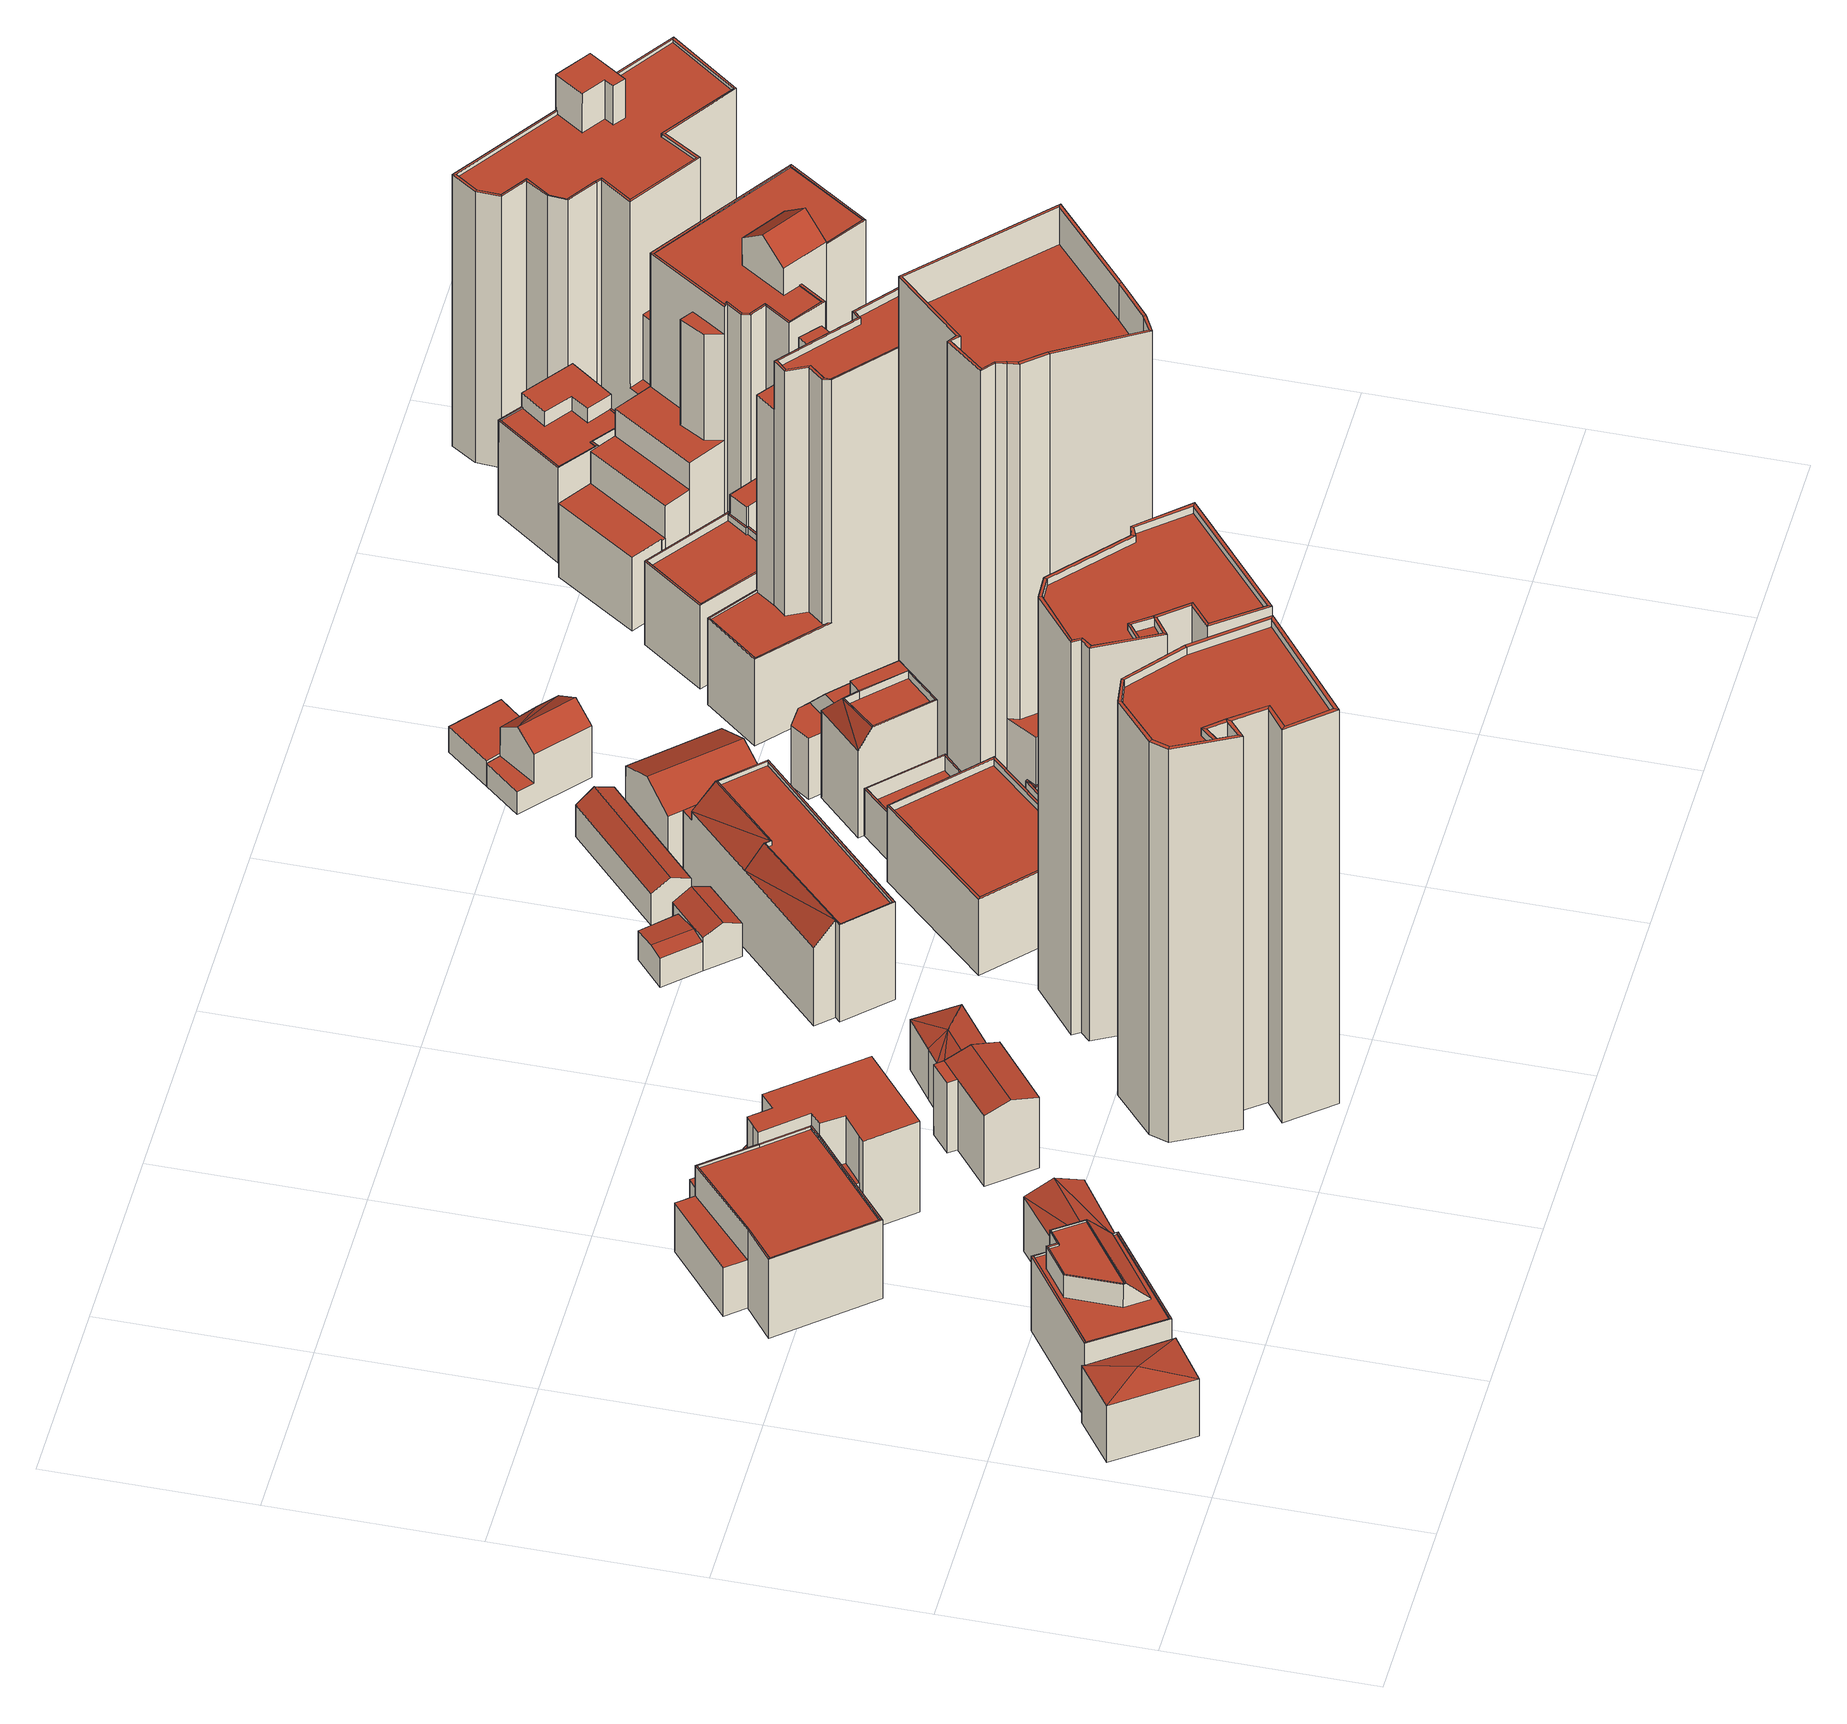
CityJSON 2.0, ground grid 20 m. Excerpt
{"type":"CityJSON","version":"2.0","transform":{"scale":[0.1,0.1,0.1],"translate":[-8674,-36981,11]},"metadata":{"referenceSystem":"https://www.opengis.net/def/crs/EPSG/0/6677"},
"CityObjects":{
"building1":{"type":"Building","attributes":{"class":3001,"usage":411,"measuredHeight":6.8,"storeysAboveGround":2,"storeysBelowGround":0,"prefecture":13,"city":13103,"footprintArea":48.38,"fireproofType":1003,"coverageRatio":60,"floorAreaRatio":300,"surveyYear":2021,"urbanPlanType":21,"areaClassificationType":22,"landUseType":211,"districts":"5","detailedUsage":"1310","landslideRisk_description":1,"landslideRisk_areaType":2,"meshCode":"53394509"},"geometry":[{"type":"Solid","lod":"2","boundaries":[[[[0,1,2,3,4]],[[5,6,7]],[[7,6,8,9]],[[7,10,5]],[[9,10,7]],[[4,3,6,5]],[[3,2,8,6]],[[2,1,9,8]],[[0,4,5,10]],[[1,0,10,9]]]],"semantics":{"surfaces":[{"type":"GroundSurface"},{"type":"RoofSurface"},{"type":"WallSurface"}],"values":[[0,1,1,1,1,2,2,2,2,2]]}}]},
"building2":{"type":"Building","attributes":{"class":3002,"usage":412,"measuredHeight":8.7,"storeysAboveGround":3,"storeysBelowGround":0,"prefecture":13,"city":13103,"footprintArea":97.5,"fireproofType":1001,"coverageRatio":60,"floorAreaRatio":300,"surveyYear":2021,"urbanPlanType":21,"areaClassificationType":22,"landUseType":211,"districts":"5","detailedUsage":"1320","landslideRisk_description":1,"landslideRisk_areaType":1,"meshCode":"53394509"},"geometry":[{"type":"Solid","lod":"2","boundaries":[[[[11,12,13,14]],[[15,16,17,18,19,20,21]],[[22,23,24,25]],[[26,27,28,29]],[[27,26,30,31]],[[32,33,34,35]],[[36,37,38,39,40,41,42,43,44,45,46]],[[31,30,47,48,49]],[[29,28,50,51]],[[22,35,34,23]],[[52,48,53,54]],[[55,56,57,58]],[[47,59,53,48]],[[25,24,59,47]],[[51,50,55,58]],[[52,54,33,32]],[[23,15,21,24]],[[33,17,16,34]],[[13,12,26,29]],[[11,14,51,58]],[[30,26,12,11,58,57,25,47]],[[55,45,44,56]],[[32,35,42,41]],[[59,20,19,53]],[[24,21,20,59]],[[34,16,15,23]],[[28,36,46,50]],[[14,13,29,51]],[[52,32,41,40]],[[40,39,49,48,52]],[[31,38,37,27]],[[27,37,36,28]],[[53,19,18,54]],[[43,22,25,57,56,44]],[[50,46,45,55]],[[43,42,35,22]],[[54,18,17,33]],[[49,39,38,31]]]],"semantics":{"surfaces":[{"type":"GroundSurface"},{"type":"RoofSurface"},{"type":"WallSurface"}],"values":[[0,1,1,1,1,1,1,1,1,1,1,1,1,1,1,1,2,2,2,2,2,2,2,2,2,2,2,2,2,2,2,2,2,2,2,2,2,2]]}}]},
"building3":{"type":"Building","attributes":{"class":3001,"usage":411,"measuredHeight":7,"storeysAboveGround":2,"storeysBelowGround":0,"prefecture":13,"city":13103,"footprintArea":47.01,"fireproofType":1002,"coverageRatio":60,"floorAreaRatio":300,"surveyYear":2021,"urbanPlanType":21,"areaClassificationType":22,"landUseType":211,"districts":"5","detailedUsage":"1310","meshCode":"53394509"},"geometry":[{"type":"Solid","lod":"2","boundaries":[[[[60,61,62,63]],[[64,65,66]],[[66,67,64]],[[68,69,65]],[[65,64,68]],[[65,69,63,62,66]],[[60,63,69,68]],[[64,67,61,60,68]],[[62,61,67,66]]]],"semantics":{"surfaces":[{"type":"GroundSurface"},{"type":"RoofSurface"},{"type":"WallSurface"}],"values":[[0,1,1,1,1,2,2,2,2]]}}]},
"building4":{"type":"Building","attributes":{"class":3002,"usage":422,"measuredHeight":9,"storeysAboveGround":3,"storeysBelowGround":0,"prefecture":13,"city":13103,"footprintArea":275.52,"fireproofType":1001,"coverageRatio":60,"floorAreaRatio":300,"surveyYear":2021,"urbanPlanType":21,"areaClassificationType":22,"landUseType":214,"districts":"5","detailedUsage":"1123","landslideRisk_description":1,"landslideRisk_areaType":2,"meshCode":"53394509"},"geometry":[{"type":"Solid","lod":"2","boundaries":[[[[70,71,72,73,74,75,76,77,78,79,80,81,82,83,84,85]],[[86,87,88,89,90,91]],[[92,93,94,95]],[[96,97,98,99]],[[100,101,102,103]],[[104,95,94,105]],[[106,107,108,109,110,111,112,113]],[[100,103,114,115]],[[116,117,118,119]],[[120,121,122,123,124,125,126,127]],[[115,114,128,129]],[[104,105,102,101]],[[129,128,130,131]],[[132,133,134,135,136,137,138,139,140,141,142,143]],[[92,131,130,93]],[[72,71,118,117]],[[71,70,119,118]],[[81,143,142,99,82]],[[73,72,117,116,95,104]],[[97,100,115,98]],[[123,88,87,124]],[[86,134,133,79,78,125,124,87]],[[80,79,133,132]],[[103,113,112,114]],[[142,141,96,99]],[[119,92,95,116]],[[104,101,139,138]],[[131,92,119,70,85]],[[94,108,107,105]],[[121,137,136,90,89,122]],[[96,141,140,100,97]],[[85,84,129,131]],[[132,143,81,80]],[[75,74,121,120]],[[83,82,99,98]],[[104,138,137,121,74,73]],[[76,75,120,127]],[[135,134,86,91]],[[129,84,83,98,115]],[[136,135,91,90]],[[78,77,126,125]],[[77,76,127,126]],[[93,109,108,94]],[[102,106,113,103]],[[105,107,106,102]],[[130,110,109,93]],[[128,111,110,130]],[[140,139,101,100]],[[114,112,111,128]],[[122,89,88,123]]]],"semantics":{"surfaces":[{"type":"GroundSurface"},{"type":"RoofSurface"},{"type":"WallSurface"}],"values":[[0,1,1,1,1,1,1,1,1,1,1,1,1,1,1,2,2,2,2,2,2,2,2,2,2,2,2,2,2,2,2,2,2,2,2,2,2,2,2,2,2,2,2,2,2,2,2,2,2,2]]}}]},
"building5":{"type":"Building","attributes":{"class":3001,"usage":401,"measuredHeight":5.5,"storeysAboveGround":3,"storeysBelowGround":0,"prefecture":13,"city":13103,"footprintArea":44.2,"fireproofType":1001,"coverageRatio":60,"floorAreaRatio":300,"surveyYear":2021,"urbanPlanType":21,"areaClassificationType":22,"landUseType":212,"districts":"5","detailedUsage":"1210","meshCode":"53394509"},"geometry":[{"type":"Solid","lod":"2","boundaries":[[[[144,145,146,147,148,149]],[[150,151,152,153]],[[152,154,155,156,153]],[[157,158,155,154]],[[147,146,156,155]],[[153,156,146,145,150]],[[149,148,158,157]],[[145,144,151,150]],[[148,147,155,158]],[[151,144,149,157,154,152]]]],"semantics":{"surfaces":[{"type":"GroundSurface"},{"type":"RoofSurface"},{"type":"WallSurface"}],"values":[[0,1,1,1,2,2,2,2,2,2]]}}]},
"building6":{"type":"Building","attributes":{"class":3001,"usage":415,"measuredHeight":6.5,"storeysAboveGround":2,"storeysBelowGround":0,"prefecture":13,"city":13103,"footprintArea":37.68,"fireproofType":1003,"coverageRatio":60,"floorAreaRatio":300,"surveyYear":2021,"urbanPlanType":21,"areaClassificationType":22,"landUseType":211,"districts":"5","detailedUsage":"1420","meshCode":"53394509"},"geometry":[{"type":"Solid","lod":"2","boundaries":[[[[159,160,161,162,163,164]],[[165,166,167]],[[168,165,167,169]],[[167,170,169]],[[167,171,170]],[[167,172,171]],[[167,166,172]],[[161,160,170,171]],[[169,170,160,159,168]],[[159,164,165,168]],[[164,163,166,165]],[[163,162,172,166]],[[162,161,171,172]]]],"semantics":{"surfaces":[{"type":"GroundSurface"},{"type":"RoofSurface"},{"type":"WallSurface"}],"values":[[0,1,1,1,1,1,1,2,2,2,2,2,2]]}}]},
"building7":{"type":"Building","attributes":{"class":3002,"usage":412,"measuredHeight":45.4,"storeysAboveGround":15,"storeysBelowGround":0,"prefecture":13,"city":13103,"footprintArea":202.11,"fireproofType":1001,"coverageRatio":80,"floorAreaRatio":700,"surveyYear":2021,"urbanPlanType":21,"areaClassificationType":22,"landUseType":211,"districts":"10","detailedUsage":"1320","floodRisk_description":10,"floodRisk_rank":1,"floodRisk_depth":0.01,"floodRisk_adminType":2,"floodRisk_scale":2,"meshCode":"53394509"},"geometry":[{"type":"Solid","lod":"2","boundaries":[[[[173,174,175,176,177,178,179,180,181,182,183]],[[184,185,186,187]],[[188,189,190,191]],[[192,193,194,195,196,197]],[[193,198,190,189,194]],[[199,200,201,202]],[[203,204,205,206]],[[207,208,209,210]],[[206,205,211,212]],[[213,187,186,214]],[[202,201,185,184]],[[213,214,190,198]],[[215,216,217,218,219,220,221,222,223,224,225,226]],[[203,192,197,204]],[[199,212,211,200]],[[196,195,188,191]],[[211,220,219,200]],[[189,209,208,194]],[[197,223,222,204]],[[178,177,206,212]],[[204,222,221,205]],[[180,179,199,202]],[[205,221,220,211]],[[200,219,218,201]],[[183,182,187,213]],[[174,173,198,193]],[[175,174,193,192]],[[191,225,224,196]],[[181,180,202,184]],[[182,181,184,187]],[[176,175,192,203]],[[195,207,210,188]],[[173,183,213,198]],[[177,176,203,206]],[[201,218,217,185]],[[185,217,216,186]],[[196,224,223,197]],[[186,216,215,214]],[[214,215,226,190]],[[190,226,225,191]],[[179,178,212,199]],[[194,208,207,195]],[[188,210,209,189]]]],"semantics":{"surfaces":[{"type":"GroundSurface"},{"type":"RoofSurface"},{"type":"WallSurface"}],"values":[[0,1,1,1,1,1,1,1,1,1,1,1,1,1,1,1,2,2,2,2,2,2,2,2,2,2,2,2,2,2,2,2,2,2,2,2,2,2,2,2,2,2,2]]}}]},
"building8":{"type":"Building","attributes":{"class":3002,"usage":412,"measuredHeight":45.2,"storeysAboveGround":15,"storeysBelowGround":0,"prefecture":13,"city":13103,"footprintArea":218.26,"fireproofType":1001,"coverageRatio":80,"floorAreaRatio":700,"surveyYear":2021,"urbanPlanType":21,"areaClassificationType":22,"landUseType":211,"districts":"10","detailedUsage":"1320","floodRisk_description":10,"floodRisk_rank":1,"floodRisk_depth":0.03,"floodRisk_adminType":2,"floodRisk_scale":2,"meshCode":"53394509"},"geometry":[{"type":"Solid","lod":"2","boundaries":[[[[227,228,229,230,231,232,233,234,235,236,237,238,239]],[[240,241,242,243]],[[244,245,246,247]],[[248,249,250,251]],[[252,253,254,255]],[[256,257,258,259]],[[260,251,250,261]],[[262,263,257,256]],[[240,243,263,262]],[[248,264,265,249]],[[266,267,268,269,270,271,272,273,274,275,276,277,278,279]],[[280,281,282,283]],[[284,285,242,241]],[[261,286,287,283,282,260]],[[252,255,265,264]],[[284,281,280,288]],[[259,258,254,253]],[[286,285,284,288,287]],[[278,260,282,279]],[[277,251,260,278]],[[245,280,283,246]],[[258,257,227,239]],[[272,259,253,273]],[[261,250,234,233]],[[266,281,284,267]],[[247,287,288,244]],[[242,285,231,230]],[[243,242,230,229]],[[267,284,241,268]],[[286,261,233,232]],[[265,255,237,236]],[[268,241,240,269]],[[269,240,262,270]],[[276,248,251,277]],[[285,286,232,231]],[[273,253,252,274]],[[257,263,228,227]],[[274,252,264,275]],[[244,288,280,245]],[[271,256,259,272]],[[246,283,287,247]],[[250,249,235,234]],[[263,243,229,228]],[[270,262,256,271]],[[279,282,281,266]],[[254,258,239,238]],[[249,265,236,235]],[[255,254,238,237]],[[275,264,248,276]]]],"semantics":{"surfaces":[{"type":"GroundSurface"},{"type":"RoofSurface"},{"type":"WallSurface"}],"values":[[0,1,1,1,1,1,1,1,1,1,1,1,1,1,1,1,1,1,2,2,2,2,2,2,2,2,2,2,2,2,2,2,2,2,2,2,2,2,2,2,2,2,2,2,2,2,2,2,2]]}}]},
"building9":{"type":"Building","attributes":{"class":3001,"usage":431,"measuredHeight":3.9,"storeysAboveGround":1,"storeysBelowGround":0,"prefecture":13,"city":13103,"footprintArea":20.62,"fireproofType":1001,"coverageRatio":60,"floorAreaRatio":300,"surveyYear":2021,"urbanPlanType":21,"areaClassificationType":22,"landUseType":216,"districts":"5","detailedUsage":"1432","landslideRisk_description":1,"landslideRisk_areaType":1,"meshCode":"53394509"},"geometry":[{"type":"Solid","lod":"2","boundaries":[[[[289,290,291,292,293,294,295]],[[296,297,298,299]],[[299,300,301,296]],[[302,303,304,305]],[[304,306,307,305]],[[304,303,301,300,295,294,306]],[[292,291,303,302]],[[305,307,293,292,302]],[[299,298,289,295,300]],[[290,289,298,297]],[[297,296,301,303,291,290]],[[294,293,307,306]]]],"semantics":{"surfaces":[{"type":"GroundSurface"},{"type":"RoofSurface"},{"type":"WallSurface"}],"values":[[0,1,1,1,1,2,2,2,2,2,2,2]]}}]},
"building10":{"type":"Building","attributes":{"class":3001,"usage":412,"measuredHeight":10.9,"storeysAboveGround":4,"storeysBelowGround":0,"prefecture":13,"city":13103,"footprintArea":168.93,"fireproofType":1001,"coverageRatio":60,"floorAreaRatio":300,"surveyYear":2021,"urbanPlanType":21,"areaClassificationType":22,"landUseType":211,"districts":"5","detailedUsage":"1320","landslideRisk_description":1,"landslideRisk_areaType":1,"meshCode":"53394509"},"geometry":[{"type":"Solid","lod":"2","boundaries":[[[[308,309,310,311,312,313,314,315]],[[316,317,318,319]],[[320,321,322,323]],[[316,319,324,325]],[[326,327,328,329]],[[326,329,318,317]],[[318,329,330]],[[325,324,331,332]],[[332,331,333,334]],[[330,335,318]],[[336,330,328]],[[334,333,328,327]],[[337,338,339,340,341,342,343]],[[328,333,336]],[[338,325,332,339]],[[320,312,311,335,330,336,321]],[[340,334,327,341]],[[341,327,326,342]],[[337,316,325,338]],[[342,326,317,343]],[[315,314,322,321,336,333,331]],[[324,319,309,308]],[[343,317,316,337]],[[309,319,318,310]],[[328,330,329]],[[339,332,334,340]],[[323,322,314,313]],[[335,311,310,318]],[[320,323,313,312]],[[308,315,331,324]]]],"semantics":{"surfaces":[{"type":"GroundSurface"},{"type":"RoofSurface"},{"type":"WallSurface"}],"values":[[0,1,1,1,1,1,1,1,1,1,1,1,1,1,2,2,2,2,2,2,2,2,2,2,2,2,2,2,2,2]]}}]},
"building11":{"type":"Building","attributes":{"class":3002,"usage":412,"measuredHeight":8.4,"storeysAboveGround":3,"storeysBelowGround":0,"prefecture":13,"city":13103,"footprintArea":160.11,"fireproofType":1001,"coverageRatio":80,"floorAreaRatio":700,"surveyYear":2021,"urbanPlanType":21,"areaClassificationType":22,"landUseType":211,"districts":"10","detailedUsage":"1320","meshCode":"53394509"},"geometry":[{"type":"Solid","lod":"2","boundaries":[[[[344,345,346,347]],[[348,349,350,351]],[[352,353,354,355]],[[355,354,356,357]],[[357,356,358,359]],[[359,358,353,352]],[[345,344,359,352]],[[344,347,357,359]],[[358,350,349,353]],[[354,348,351,356]],[[356,351,350,358]],[[353,349,348,354]],[[347,346,355,357]],[[346,345,352,355]]]],"semantics":{"surfaces":[{"type":"GroundSurface"},{"type":"RoofSurface"},{"type":"WallSurface"}],"values":[[0,1,1,1,1,1,2,2,2,2,2,2,2,2]]}}]},
"building12":{"type":"Building","attributes":{"class":9999,"usage":461,"measuredHeight":-9999,"storeysAboveGround":9999,"storeysBelowGround":9999,"prefecture":13,"city":13103,"footprintArea":-9999,"fireproofType":1011,"coverageRatio":80,"floorAreaRatio":700,"surveyYear":1,"urbanPlanType":21,"areaClassificationType":22,"landUseType":211,"districts":"10","detailedUsage":"0","meshCode":"53394509"},"geometry":[{"type":"Solid","lod":"2","boundaries":[[[[360,361,362,363]],[[364,365,366,367]],[[362,361,364,367]],[[360,363,366,365]],[[361,360,365,364]],[[363,362,367,366]]]],"semantics":{"surfaces":[{"type":"GroundSurface"},{"type":"RoofSurface"},{"type":"WallSurface"}],"values":[[0,1,2,2,2,2]]}}]},
"building13":{"type":"Building","attributes":{"class":3002,"usage":401,"measuredHeight":11.8,"storeysAboveGround":4,"storeysBelowGround":0,"prefecture":13,"city":13103,"footprintArea":30.66,"fireproofType":1002,"coverageRatio":80,"floorAreaRatio":700,"surveyYear":2021,"urbanPlanType":21,"areaClassificationType":22,"landUseType":212,"districts":"10","detailedUsage":"1210","floodRisk_description":10,"floodRisk_rank":1,"floodRisk_depth":0.03,"floodRisk_adminType":2,"floodRisk_scale":2,"meshCode":"53394509"},"geometry":[{"type":"Solid","lod":"2","boundaries":[[[[368,369,370,371]],[[372,373,374,375]],[[376,377,378,379]],[[380,381,382,383]],[[383,382,377,376]],[[379,378,381,380]],[[368,371,383,376]],[[378,375,374,381]],[[370,369,379,380]],[[382,373,372,377]],[[381,374,373,382]],[[369,368,376,379]],[[377,372,375,378]],[[371,370,380,383]]]],"semantics":{"surfaces":[{"type":"GroundSurface"},{"type":"RoofSurface"},{"type":"WallSurface"}],"values":[[0,1,1,1,1,1,2,2,2,2,2,2,2,2]]}}]},
"building14":{"type":"Building","attributes":{"class":3001,"usage":401,"measuredHeight":3.7,"storeysAboveGround":1,"storeysBelowGround":0,"prefecture":13,"city":13103,"footprintArea":52.78,"fireproofType":1001,"coverageRatio":60,"floorAreaRatio":300,"surveyYear":2021,"urbanPlanType":21,"areaClassificationType":22,"landUseType":212,"districts":"5","detailedUsage":"1210","landslideRisk_description":1,"landslideRisk_areaType":1,"meshCode":"53394509"},"geometry":[{"type":"Solid","lod":"2","boundaries":[[[[384,385,386,387]],[[388,389,390,391]],[[392,393,391,390]],[[390,389,387,386,392]],[[384,387,389,388]],[[386,385,393,392]],[[391,393,385,384,388]]]],"semantics":{"surfaces":[{"type":"GroundSurface"},{"type":"RoofSurface"},{"type":"WallSurface"}],"values":[[0,1,1,2,2,2,2]]}}]},
"building15":{"type":"Building","attributes":{"class":3002,"usage":413,"measuredHeight":6.8,"storeysAboveGround":2,"storeysBelowGround":0,"prefecture":13,"city":13103,"footprintArea":50.22,"fireproofType":1001,"coverageRatio":80,"floorAreaRatio":700,"surveyYear":2021,"urbanPlanType":21,"areaClassificationType":22,"landUseType":211,"districts":"10","detailedUsage":"1230","floodRisk_description":10,"floodRisk_rank":1,"floodRisk_depth":0.03,"floodRisk_adminType":2,"floodRisk_scale":2,"meshCode":"53394509"},"geometry":[{"type":"Solid","lod":"2","boundaries":[[[[394,395,396,397,398,399,400]],[[401,402,403,404]],[[405,406,407,408]],[[409,410,411,412,413,414]],[[415,408,407]],[[416,417,406,405]],[[418,415,407,419]],[[418,419,402,401]],[[404,403,417,416]],[[417,414,413,406]],[[394,400,415,418]],[[395,394,418,401]],[[419,411,410,402]],[[407,412,411,419]],[[400,399,408,415]],[[399,398,405,408]],[[406,413,412,407]],[[396,395,401,404]],[[397,396,404,416]],[[403,409,414,417]],[[398,397,416,405]],[[402,410,409,403]]]],"semantics":{"surfaces":[{"type":"GroundSurface"},{"type":"RoofSurface"},{"type":"WallSurface"}],"values":[[0,1,1,1,1,1,1,1,1,2,2,2,2,2,2,2,2,2,2,2,2,2]]}}]},
"building16":{"type":"Building","attributes":{"class":9999,"usage":461,"measuredHeight":-9999,"storeysAboveGround":9999,"storeysBelowGround":9999,"prefecture":13,"city":13103,"footprintArea":-9999,"fireproofType":1011,"coverageRatio":80,"floorAreaRatio":700,"surveyYear":1,"urbanPlanType":21,"areaClassificationType":22,"landUseType":222,"districts":"10","detailedUsage":"0","floodRisk_description":10,"floodRisk_rank":1,"floodRisk_depth":0.03,"floodRisk_adminType":2,"floodRisk_scale":2,"meshCode":"53394509"},"geometry":[{"type":"Solid","lod":"2","boundaries":[[[[420,421,422,423]],[[424,425,426,427]],[[428,429,430,431]],[[432,433,434,435]],[[431,430,433,432]],[[435,434,429,428]],[[421,420,428,431]],[[422,421,431,432]],[[429,424,427,430]],[[433,426,425,434]],[[434,425,424,429]],[[430,427,426,433]],[[423,422,432,435]],[[420,423,435,428]]]],"semantics":{"surfaces":[{"type":"GroundSurface"},{"type":"RoofSurface"},{"type":"WallSurface"}],"values":[[0,1,1,1,1,1,2,2,2,2,2,2,2,2]]}}]},
"building17":{"type":"Building","attributes":{"class":3001,"usage":413,"measuredHeight":7.3,"storeysAboveGround":2,"storeysBelowGround":0,"prefecture":13,"city":13103,"footprintArea":70.99,"fireproofType":1002,"coverageRatio":60,"floorAreaRatio":300,"surveyYear":2021,"urbanPlanType":21,"areaClassificationType":22,"landUseType":211,"districts":"5","detailedUsage":"1230","landslideRisk_description":1,"landslideRisk_areaType":1,"meshCode":"53394509"},"geometry":[{"type":"Solid","lod":"2","boundaries":[[[[436,437,438,439]],[[440,441,442,443]],[[444,445,443,442]],[[439,438,445,444]],[[443,445,438,437,440]],[[442,441,436,439,444]],[[437,436,441,440]]]],"semantics":{"surfaces":[{"type":"GroundSurface"},{"type":"RoofSurface"},{"type":"WallSurface"}],"values":[[0,1,1,2,2,2,2]]}}]},
"building18":{"type":"Building","attributes":{"class":3002,"usage":412,"measuredHeight":11.4,"storeysAboveGround":4,"storeysBelowGround":0,"prefecture":13,"city":13103,"footprintArea":47.89,"fireproofType":1001,"coverageRatio":80,"floorAreaRatio":700,"surveyYear":2021,"urbanPlanType":21,"areaClassificationType":22,"landUseType":211,"districts":"10","detailedUsage":"1320","meshCode":"53394509"},"geometry":[{"type":"Solid","lod":"2","boundaries":[[[[446,447,448,449]],[[450,451,452,453]],[[454,455,456,457]],[[458,459,460]],[[458,452,461]],[[460,457,458]],[[452,462,463,453]],[[452,458,464,462]],[[461,459,458]],[[457,456,464,458]],[[465,466,467,468,469]],[[453,463,455,454]],[[463,469,468,455]],[[449,448,450,453,454]],[[461,451,450,448,447,459]],[[455,468,467,456]],[[462,465,469,463]],[[447,446,460,459]],[[464,466,465,462]],[[457,460,446,449,454]],[[456,467,466,464]],[[461,452,451]]]],"semantics":{"surfaces":[{"type":"GroundSurface"},{"type":"RoofSurface"},{"type":"WallSurface"}],"values":[[0,1,1,1,1,1,1,1,1,1,1,1,2,2,2,2,2,2,2,2,2,2]]}}]},
"building19":{"type":"Building","attributes":{"class":3001,"usage":411,"measuredHeight":4.9,"storeysAboveGround":2,"storeysBelowGround":0,"prefecture":13,"city":13103,"footprintArea":36.99,"fireproofType":1003,"coverageRatio":60,"floorAreaRatio":300,"surveyYear":2021,"urbanPlanType":21,"areaClassificationType":22,"landUseType":211,"districts":"5","detailedUsage":"1310","landslideRisk_description":1,"landslideRisk_areaType":1,"meshCode":"53394509"},"geometry":[{"type":"Solid","lod":"2","boundaries":[[[[470,471,472,473,474]],[[475,476,477,478]],[[479,480,481]],[[482,483,479]],[[484,485,480,479]],[[482,479,481]],[[474,473,481,480,485]],[[474,485,484,478,477,470]],[[471,470,477,476]],[[483,475,478,484,479]],[[471,476,475,483,482,472]],[[473,472,482,481]]]],"semantics":{"surfaces":[{"type":"GroundSurface"},{"type":"RoofSurface"},{"type":"WallSurface"}],"values":[[0,1,1,1,1,1,2,2,2,2,2,2]]}}]},
"building20":{"type":"Building","attributes":{"class":3002,"usage":402,"measuredHeight":8,"storeysAboveGround":3,"storeysBelowGround":0,"prefecture":13,"city":13103,"footprintArea":36.86,"fireproofType":1001,"coverageRatio":80,"floorAreaRatio":700,"surveyYear":2021,"urbanPlanType":21,"areaClassificationType":22,"landUseType":212,"districts":"10","detailedUsage":"1221","meshCode":"53394509"},"geometry":[{"type":"Solid","lod":"2","boundaries":[[[[486,487,488,489,490]],[[491,492,493,494]],[[495,496,492,491]],[[497,496,498,499,500]],[[489,494,493,497,500,490]],[[488,487,498,496,495]],[[492,496,497,493]],[[494,489,488,495,491]],[[486,490,500,499]],[[487,486,499,498]]]],"semantics":{"surfaces":[{"type":"GroundSurface"},{"type":"RoofSurface"},{"type":"WallSurface"}],"values":[[0,1,1,1,2,2,2,2,2,2]]}}]},
"building21":{"type":"Building","attributes":{"class":9999,"usage":461,"measuredHeight":50.3,"storeysAboveGround":9999,"storeysBelowGround":9999,"prefecture":13,"city":13103,"footprintArea":-9999,"fireproofType":1011,"coverageRatio":80,"floorAreaRatio":700,"surveyYear":1,"urbanPlanType":21,"areaClassificationType":22,"landUseType":222,"districts":"10","detailedUsage":"0","floodRisk_description":10,"floodRisk_rank":1,"floodRisk_depth":0.03,"floodRisk_adminType":2,"floodRisk_scale":2,"meshCode":"53394509"},"geometry":[{"type":"Solid","lod":"2","boundaries":[[[[501,502,503,504,505,506,507,508,509,510,511,512,513,514,515,516,517]],[[518,519,520,521]],[[518,522,523,519]],[[521,520,524,525]],[[526,527,528,529]],[[530,525,524,531]],[[532,533,527,526]],[[532,534,535,533]],[[536,537,538,539]],[[530,531,540,541]],[[542,543,544,545,546,547,548,549,550,551,552]],[[536,529,528,537]],[[553,554,555,556,557,558,559,560,561,562,563,564]],[[565,566,567,568]],[[541,540,535,534]],[[522,539,538,523]],[[546,539,522,547]],[[511,510,568,567]],[[502,501,549,548]],[[508,507,530,541]],[[533,554,553,527]],[[507,506,525,530]],[[503,502,548,547]],[[517,516,551,550]],[[514,513,543,542]],[[501,517,550,549]],[[524,558,557,531]],[[527,553,564,528]],[[545,536,539,546]],[[544,529,536,545]],[[516,515,552,551]],[[520,559,558,524]],[[528,564,563,537]],[[512,511,567,566]],[[523,561,560,519]],[[506,505,521,525]],[[515,514,542,552]],[[531,557,556,540]],[[543,513,512,566,532,526]],[[538,562,561,523]],[[543,526,529,544]],[[510,509,565,568]],[[505,504,518,521]],[[537,563,562,538]],[[508,541,534,565,509]],[[504,503,547,522,518]],[[565,534,532,566]],[[535,555,554,533]],[[519,560,559,520]],[[540,556,555,535]]]],"semantics":{"surfaces":[{"type":"GroundSurface"},{"type":"RoofSurface"},{"type":"WallSurface"}],"values":[[0,1,1,1,1,1,1,1,1,1,1,1,1,1,1,1,2,2,2,2,2,2,2,2,2,2,2,2,2,2,2,2,2,2,2,2,2,2,2,2,2,2,2,2,2,2,2,2,2,2]]}}]},
"building22":{"type":"Building","attributes":{"class":3001,"usage":411,"measuredHeight":-9999,"storeysAboveGround":2,"storeysBelowGround":0,"prefecture":13,"city":13103,"footprintArea":25.27,"fireproofType":1003,"coverageRatio":60,"floorAreaRatio":300,"surveyYear":2021,"urbanPlanType":21,"areaClassificationType":22,"landUseType":211,"districts":"5","detailedUsage":"1310","landslideRisk_description":1,"landslideRisk_areaType":1,"meshCode":"53394509"},"geometry":[{"type":"Solid","lod":"2","boundaries":[[[[472,471,569,570]],[[571,572,573,574]],[[472,570,572,571]],[[471,472,571,574]],[[569,471,574,573]],[[570,569,573,572]]]],"semantics":{"surfaces":[{"type":"GroundSurface"},{"type":"RoofSurface"},{"type":"WallSurface"}],"values":[[0,1,2,2,2,2]]}}]},
"building23":{"type":"Building","attributes":{"class":3002,"usage":412,"measuredHeight":35.3,"storeysAboveGround":14,"storeysBelowGround":0,"prefecture":13,"city":13103,"footprintArea":221.5,"fireproofType":1001,"coverageRatio":80,"floorAreaRatio":700,"surveyYear":2021,"urbanPlanType":21,"areaClassificationType":22,"landUseType":211,"districts":"10","detailedUsage":"1320","meshCode":"53394509"},"geometry":[{"type":"Solid","lod":"2","boundaries":[[[[575,576,577,578,579,580,581,582,583,584,585,586,587]],[[588,589,590,591,592,593,594,595,596]],[[597,598,599,600]],[[601,602,603,604]],[[605,604,603,606]],[[601,607,608,602]],[[609,610,611,612]],[[613,614,615,616,617,618,619,620]],[[621,622,623,624]],[[625,626,610,609]],[[605,606,598,597]],[[625,600,599,626]],[[621,624,627,628]],[[629,630,631,632,633,634]],[[607,612,611,608]],[[635,636,637,638,639,640,641,642,643,644,645,646,647]],[[627,648,649,628]],[[586,585,638,637]],[[602,588,596,603]],[[579,578,621,628]],[[641,582,581,630,629,642]],[[627,618,617,648]],[[600,625,644,643,634,633]],[[611,590,589,608]],[[605,597,615,614]],[[587,586,637,636]],[[577,607,601,622,621,578]],[[623,622,601,604,613,620]],[[606,595,594,598]],[[585,584,639,638]],[[608,589,588,602]],[[599,593,592,626]],[[615,597,600,633,616]],[[603,596,595,606]],[[584,583,640,639]],[[581,580,631,630]],[[643,642,629,634]],[[598,594,593,599]],[[604,605,614,613]],[[610,591,590,611]],[[649,632,631,580,579,628]],[[624,619,618,627]],[[575,587,636,635]],[[576,575,635,647]],[[577,576,647,646,612,607]],[[616,633,632,649,648,617]],[[626,592,591,610]],[[609,612,646,645]],[[623,620,619,624]],[[583,582,641,640]],[[625,609,645,644]]]],"semantics":{"surfaces":[{"type":"GroundSurface"},{"type":"RoofSurface"},{"type":"WallSurface"}],"values":[[0,1,1,1,1,1,1,1,1,1,1,1,1,1,1,1,1,2,2,2,2,2,2,2,2,2,2,2,2,2,2,2,2,2,2,2,2,2,2,2,2,2,2,2,2,2,2,2,2,2,2]]}}]},
"building24":{"type":"Building","attributes":{"class":3002,"usage":401,"measuredHeight":9.1,"storeysAboveGround":3,"storeysBelowGround":0,"prefecture":13,"city":13103,"footprintArea":81.85,"fireproofType":1001,"coverageRatio":80,"floorAreaRatio":700,"surveyYear":2021,"urbanPlanType":21,"areaClassificationType":22,"landUseType":212,"districts":"10","detailedUsage":"1210","meshCode":"53394509"},"geometry":[{"type":"Solid","lod":"2","boundaries":[[[[650,651,652,653,654,655,656,657]],[[658,659,660,661]],[[658,661,662,663]],[[664,665,666,667,668]],[[663,662,669,670]],[[659,671,660]],[[672,673,674,675,676,677,678]],[[670,669,679,680]],[[681,682,683,684]],[[680,679,682,681]],[[684,683,660,671]],[[665,664,658,663]],[[661,672,678,662]],[[654,653,684,671]],[[652,651,680,681]],[[653,652,681,684]],[[682,675,674,683]],[[651,650,670,680]],[[666,665,663,670]],[[655,654,671,659]],[[683,674,673,660]],[[667,666,670,650,657]],[[669,677,676,679]],[[660,673,672,661]],[[662,678,677,669]],[[667,657,656,668]],[[679,676,675,682]],[[668,656,655,659,658,664]]]],"semantics":{"surfaces":[{"type":"GroundSurface"},{"type":"RoofSurface"},{"type":"WallSurface"}],"values":[[0,1,1,1,1,1,1,1,1,1,1,2,2,2,2,2,2,2,2,2,2,2,2,2,2,2,2,2]]}}]},
"building25":{"type":"Building","attributes":{"class":3002,"usage":413,"measuredHeight":12.3,"storeysAboveGround":3,"storeysBelowGround":0,"prefecture":13,"city":13103,"footprintArea":66.62,"fireproofType":1001,"coverageRatio":80,"floorAreaRatio":700,"surveyYear":2021,"urbanPlanType":21,"areaClassificationType":22,"landUseType":211,"districts":"10","detailedUsage":"1230","meshCode":"53394509"},"geometry":[{"type":"Solid","lod":"2","boundaries":[[[[685,686,687,688]],[[689,690,691,692]],[[692,693,694,689]],[[686,685,693,692,691]],[[687,686,691,690]],[[690,689,694,688,687]],[[685,688,694,693]]]],"semantics":{"surfaces":[{"type":"GroundSurface"},{"type":"RoofSurface"},{"type":"WallSurface"}],"values":[[0,1,1,2,2,2,2]]}}]},
"building26":{"type":"Building","attributes":{"class":3002,"usage":401,"measuredHeight":30.6,"storeysAboveGround":9,"storeysBelowGround":1,"prefecture":13,"city":13103,"footprintArea":320.86,"fireproofType":1001,"coverageRatio":80,"floorAreaRatio":700,"surveyYear":2021,"urbanPlanType":21,"areaClassificationType":22,"landUseType":212,"districts":"10","detailedUsage":"1210","floodRisk_description":10,"floodRisk_rank":1,"floodRisk_depth":0.03,"floodRisk_adminType":2,"floodRisk_scale":2,"meshCode":"53394509"},"geometry":[{"type":"Solid","lod":"2","boundaries":[[[[695,696,697,698,699,700,701,702,703,704,705,706,707,708,709,710,711,712]],[[713,714,715,716]],[[717,718,719,720]],[[721,722,723,724]],[[725,720,719,726]],[[727,728,729,730,731,732,733]],[[734,735,736,737]],[[725,726,724,723]],[[738,739,740,741]],[[742,743,744,745]],[[746,747,748,749]],[[716,715,735,734]],[[750,714,713,751]],[[752,753,754,755]],[[748,747,756,757]],[[717,742,745,718]],[[758,759,760,761,762,763,764,765,766,767,768,769,770,771,772]],[[737,736,744,743]],[[773,774,775,776,777,778]],[[749,748,757,766,765]],[[751,746,750]],[[761,720,725,762]],[[773,754,753,733,732,735,715,701,700,774]],[[740,739,731,730]],[[735,732,731,739,738,736]],[[758,743,742,759]],[[726,719,708,707]],[[760,717,720,761]],[[724,726,707,706]],[[771,734,737,772]],[[767,747,746]],[[749,765,764,722,721,705,704,746]],[[745,744,711,710]],[[746,703,750]],[[715,714,702,701]],[[759,742,717,760]],[[775,774,700,699]],[[778,777,697,696]],[[733,753,752,727]],[[767,756,747]],[[721,724,706,705]],[[714,750,703,702]],[[776,775,699,698]],[[770,716,734,771]],[[751,768,767]],[[718,745,710,709]],[[728,727,752,695,712]],[[763,723,722,764]],[[757,756,767,766]],[[751,767,746]],[[754,773,778,755]],[[769,713,716,770]],[[741,740,730,729]],[[762,725,723,763]],[[777,776,698,697]],[[719,718,709,708]],[[772,737,743,758]],[[768,751,713,769]],[[738,741,729,728]],[[746,704,703]],[[744,736,738,728,712,711]],[[752,755,778,696,695]]]],"semantics":{"surfaces":[{"type":"GroundSurface"},{"type":"RoofSurface"},{"type":"WallSurface"}],"values":[[0,1,1,1,1,1,1,1,1,1,1,1,1,1,1,1,1,1,1,2,2,2,2,2,2,2,2,2,2,2,2,2,2,2,2,2,2,2,2,2,2,2,2,2,2,2,2,2,2,2,2,2,2,2,2,2,2,2,2,2,2,2]]}}]},
"building27":{"type":"Building","attributes":{"class":3001,"usage":401,"measuredHeight":14.2,"storeysAboveGround":4,"storeysBelowGround":0,"prefecture":13,"city":13103,"footprintArea":24.44,"fireproofType":1001,"coverageRatio":80,"floorAreaRatio":700,"surveyYear":2021,"urbanPlanType":21,"areaClassificationType":22,"landUseType":212,"districts":"10","detailedUsage":"1210","meshCode":"53394509"},"geometry":[{"type":"Solid","lod":"2","boundaries":[[[[779,780,781,782]],[[783,784,785,786]],[[782,781,786,785]],[[779,782,785,784]],[[780,779,784,783]],[[781,780,783,786]]]],"semantics":{"surfaces":[{"type":"GroundSurface"},{"type":"RoofSurface"},{"type":"WallSurface"}],"values":[[0,1,2,2,2,2]]}}]},
"building28":{"type":"Building","attributes":{"class":3001,"usage":411,"measuredHeight":10.2,"storeysAboveGround":3,"storeysBelowGround":0,"prefecture":13,"city":13103,"footprintArea":65.1,"fireproofType":1001,"coverageRatio":80,"floorAreaRatio":700,"surveyYear":2021,"urbanPlanType":21,"areaClassificationType":22,"landUseType":211,"districts":"10","detailedUsage":"1310","meshCode":"53394509"},"geometry":[{"type":"Solid","lod":"2","boundaries":[[[[787,788,789,790,791,792]],[[793,794,795,796]],[[797,798,799,800]],[[801,802,803,804]],[[805,793,796,806]],[[807,808,809,810,811,812,813,814,815,816]],[[817,818,819,820,821,822]],[[802,797,800,803]],[[794,801,804,795]],[[806,796,813,812]],[[800,799,808,807]],[[795,804,815,814]],[[788,787,802,801]],[[796,795,814,813]],[[791,820,819,798,797,792]],[[804,803,816,815]],[[798,819,818,809,808,799]],[[790,793,805,821,820,791]],[[817,810,809,818]],[[789,788,801,794]],[[817,822,811,810]],[[790,789,794,793]],[[803,800,807,816]],[[806,812,811,822,821,805]],[[787,792,797,802]]]],"semantics":{"surfaces":[{"type":"GroundSurface"},{"type":"RoofSurface"},{"type":"WallSurface"}],"values":[[0,1,1,1,1,1,1,1,1,2,2,2,2,2,2,2,2,2,2,2,2,2,2,2,2]]}}]},
"building29":{"type":"Building","attributes":{"class":3002,"usage":401,"measuredHeight":15.7,"storeysAboveGround":5,"storeysBelowGround":0,"prefecture":13,"city":13103,"footprintArea":35.7,"fireproofType":1001,"coverageRatio":80,"floorAreaRatio":700,"surveyYear":2021,"urbanPlanType":21,"areaClassificationType":22,"landUseType":212,"districts":"10","detailedUsage":"1210","floodRisk_description":10,"floodRisk_rank":1,"floodRisk_depth":0.03,"floodRisk_adminType":2,"floodRisk_scale":2,"meshCode":"53394509"},"geometry":[{"type":"Solid","lod":"2","boundaries":[[[[823,824,825,826,827,828]],[[829,830,831,832]],[[833,832,831,834]],[[835,836,837,838]],[[839,840,841,842]],[[843,844,845,846,847,848,849,850,851,852]],[[841,853,854,842]],[[833,834,855,856]],[[830,829,857,858]],[[839,856,855,840]],[[854,838,837,857,829,828,827,842]],[[823,828,829,832]],[[847,846,836,835]],[[826,825,856,839]],[[858,845,844,830]],[[831,843,852,834]],[[825,824,833,856]],[[830,844,843,831]],[[824,823,832,833]],[[837,836,846,845,858,857]],[[827,826,839,842]],[[841,849,848,853]],[[855,851,850,840]],[[847,835,838,854,853,848]],[[834,852,851,855]],[[840,850,849,841]]]],"semantics":{"surfaces":[{"type":"GroundSurface"},{"type":"RoofSurface"},{"type":"WallSurface"}],"values":[[0,1,1,1,1,1,1,1,1,1,2,2,2,2,2,2,2,2,2,2,2,2,2,2,2,2]]}}]},
"building30":{"type":"Building","attributes":{"class":3002,"usage":412,"measuredHeight":31.4,"storeysAboveGround":11,"storeysBelowGround":0,"prefecture":13,"city":13103,"footprintArea":265.72,"fireproofType":1001,"coverageRatio":80,"floorAreaRatio":700,"surveyYear":2021,"urbanPlanType":21,"areaClassificationType":22,"landUseType":211,"districts":"10","detailedUsage":"1320","floodRisk_description":10,"floodRisk_rank":1,"floodRisk_depth":0.03,"floodRisk_adminType":2,"floodRisk_scale":2,"meshCode":"53394509"},"geometry":[{"type":"Solid","lod":"2","boundaries":[[[[859,860,861,862,863,864,865,866,867,868,869,870,871]],[[872,873,874,875]],[[876,877,878,879]],[[880,881,882,883]],[[884,885,886,887]],[[888,889,890,891]],[[877,876,892,893]],[[894,895,896,897]],[[898,899,900,901]],[[888,902,903,889]],[[904,905,885,884]],[[906,907,908,909,910,911,912,913,914,915,916,917,918,919,920,921,922,923,924]],[[925,893,892,926]],[[925,926,873,872]],[[927,928,929,930,931,932]],[[904,875,874,905]],[[902,887,886,903]],[[933,934,894,897]],[[933,891,890,934]],[[879,923,922,876]],[[867,866,888,891]],[[890,912,911,934]],[[871,870,877,893]],[[889,913,912,890]],[[869,868,933,897]],[[864,863,884,887]],[[908,929,928,896,895,909]],[[866,865,902,888]],[[931,930,907,906]],[[876,922,921,892]],[[892,921,920,926]],[[926,920,919,873]],[[900,899,883,882]],[[885,916,915,886]],[[894,910,909,895]],[[880,875,904,862,861,881]],[[901,900,882,881,861,860]],[[905,917,916,885]],[[930,929,908,907]],[[859,871,893,925]],[[868,867,891,933]],[[927,932,924,923,879,878]],[[874,918,917,905]],[[865,864,887,902]],[[863,862,904,884]],[[896,928,927,878,877,870,869,897]],[[875,880,883,899,898,872]],[[886,915,914,903]],[[873,919,918,874]],[[934,911,910,894]],[[932,931,906,924]],[[859,925,872,898,901,860]],[[903,914,913,889]]]],"semantics":{"surfaces":[{"type":"GroundSurface"},{"type":"RoofSurface"},{"type":"WallSurface"}],"values":[[0,1,1,1,1,1,1,1,1,1,1,1,1,1,1,1,1,1,1,2,2,2,2,2,2,2,2,2,2,2,2,2,2,2,2,2,2,2,2,2,2,2,2,2,2,2,2,2,2,2,2,2,2]]}}]}
},
"vertices":[
[0,94,30],[45,127,30],[46,125,30],[98,56,30],[52,24,30],[52,24,97],[98,56,97],[47,77,105],[46,125,97],[45,127,97],[0,94,97],
[151,197,28],[198,131,28],[101,60,28],[53,126,28],[145,171,139],[139,179,139],[109,158,139],[109,105,139],[110,104,139],[180,155,139],[160,182,139],[146,173,141],[145,171,141],[160,182,141],[161,183,141],[198,131,116],[197,132,116],[101,62,116],[101,60,116],[195,135,116],[194,135,116],[108,158,141],[109,158,141],[139,179,141],[140,181,141],[101,62,114],[197,132,114],[194,135,114],[123,84,114],[108,105,114],[108,158,114],[140,181,114],[146,173,114],[160,183,114],[151,195,114],[55,126,114],[181,155,141],[110,103,141],[123,84,116],[55,126,116],[53,126,116],[108,105,141],[110,104,141],[109,105,141],[151,195,116],[160,183,116],[161,183,116],[151,197,116],[180,155,141],
[248,227,28],[281,181,28],[210,132,28],[179,174,28],[265,204,104],[194,153,104],[210,132,92],[281,181,92],[248,227,92],[179,174,92],
[88,435,60],[73,453,60],[144,513,60],[196,451,60],[204,458,60],[172,496,60],[191,511,60],[222,473,60],[227,478,60],[313,378,60],[242,318,60],[206,360,60],[212,365,60],[197,383,60],[127,324,60],[55,408,60],[244,459,123],[237,467,123],[234,464,123],[219,470,123],[213,465,123],[229,446,123],[88,435,153],[89,434,153],[157,496,153],[157,498,153],[234,382,111],[219,402,111],[197,383,111],[212,365,111],[219,402,153],[230,412,153],[228,412,153],[218,403,153],[196,451,153],[195,450,153],[228,412,150],[195,450,150],[157,496,150],[89,434,150],[57,408,150],[127,326,150],[196,384,150],[218,403,150],[196,384,153],[197,383,153],[157,498,117],[144,513,117],[73,453,117],[88,435,117],[172,496,103],[204,458,103],[219,470,103],[234,464,103],[237,467,103],[227,478,103],[222,473,103],[191,511,103],[127,326,153],[127,324,153],[57,408,153],[55,408,153],[242,318,167],[313,378,167],[244,459,167],[229,446,167],[213,465,167],[204,458,167],[196,451,167],[230,412,167],[219,402,167],[234,382,167],[212,365,167],[206,360,167],
[414,288,29],[353,238,29],[319,279,29],[359,312,29],[353,320,29],[373,337,29],[353,238,112],[414,288,112],[397,309,120],[336,259,120],[380,329,112],[359,312,112],[319,279,112],[373,337,112],[353,320,112],
[419,293,29],[389,332,29],[400,340,29],[416,352,29],[449,376,29],[478,337,29],[478,337,88],[449,376,88],[433,338,99],[419,293,88],[402,315,99],[389,332,88],[400,340,88],[416,352,88],
[474,96,14],[457,81,14],[426,140,14],[432,159,14],[475,197,14],[504,201,14],[559,157,14],[613,92,14],[509,8,14],[473,50,14],[496,68,14],[509,8,479],[510,13,479],[478,49,479],[473,50,479],[459,114,479],[472,99,479],[475,101,479],[459,119,479],[426,140,479],[457,81,479],[458,86,479],[449,103,479],[447,106,479],[430,140,479],[474,96,479],[559,157,479],[556,155,479],[608,92,479],[613,92,479],[432,159,479],[435,157,479],[476,194,479],[475,197,479],[449,103,454],[458,86,454],[472,99,454],[459,114,454],[503,198,479],[504,201,479],[496,68,479],[501,68,479],[501,68,470],[478,49,470],[510,13,470],[608,92,470],[556,155,470],[503,198,470],[476,194,470],[435,157,470],[430,140,470],[447,106,470],[459,119,470],[475,101,470],
[737,191,15],[624,95,15],[586,144,15],[609,163,15],[587,189,15],[568,175,15],[535,237,15],[544,246,15],[539,254,15],[589,295,15],[614,296,15],[684,235,15],[695,238,15],[590,144,479],[613,163,479],[609,163,479],[586,144,479],[586,191,469],[573,209,469],[559,198,469],[569,179,469],[542,254,479],[539,254,479],[544,246,479],[547,246,479],[613,293,479],[684,231,479],[684,235,479],[614,296,479],[732,191,479],[737,191,479],[695,238,479],[694,235,479],[539,236,479],[535,237,479],[624,99,479],[624,95,479],[590,292,479],[589,295,479],[574,212,471],[588,193,471],[613,163,471],[590,144,471],[624,99,471],[732,191,471],[694,235,471],[684,231,471],[613,293,471],[590,292,471],[542,254,471],[547,246,471],[539,236,471],[558,200,471],[573,209,479],[574,212,479],[558,200,479],[559,198,479],[588,193,479],[587,189,479],[568,175,479],[569,179,479],[586,191,479],
[579,585,44],[540,547,44],[514,576,44],[485,607,44],[515,634,44],[544,605,44],[552,612,44],[527,561,93],[540,547,83],[579,585,83],[565,598,93],[552,612,83],[514,576,83],[485,607,78],[514,576,78],[525,587,81],[497,618,81],[544,605,78],[515,634,78],
[536,410,26],[497,450,26],[502,455,26],[487,471,26],[642,624,26],[674,592,26],[664,582,26],[687,559,26],[498,450,141],[503,455,141],[502,455,141],[497,450,141],[642,624,108],[632,614,108],[664,582,108],[674,592,108],[536,410,141],[536,412,141],[583,537,141],[587,532,141],[587,533,141],[583,538,141],[569,552,118],[687,559,141],[685,559,141],[650,597,141],[650,595,141],[487,471,118],[632,614,118],[498,450,136],[536,412,136],[685,559,136],[650,595,136],[587,532,136],[583,537,136],[503,455,136],
[671,272,20],[589,348,20],[687,453,20],[769,377,20],[687,451,102],[592,348,102],[671,275,102],[766,377,102],[589,348,110],[592,348,110],[687,451,110],[687,453,110],[766,377,110],[769,377,110],[671,275,110],[671,272,110],
[716,266,18],[695,286,18],[708,299,18],[729,279,18],[695,286,46],[716,266,46],[729,279,46],[708,299,46],
[741,286,14],[793,236,14],[763,206,14],[711,255,14],[741,284,138],[713,255,138],[763,208,138],[791,236,138],[741,286,141],[741,284,141],[791,236,141],[793,236,141],[763,206,141],[763,208,141],[713,255,141],[711,255,141],
[604,608,28],[577,637,28],[672,727,28],[702,700,28],[604,608,65],[702,700,65],[687,714,76],[590,623,76],[672,727,65],[577,637,65],
[760,338,13],[777,323,13],[821,247,13],[799,230,13],[723,306,13],[764,348,13],[766,347,13],[777,323,92],[776,322,92],[819,248,92],[821,247,92],[723,306,92],[725,306,92],[762,343,92],[764,348,92],[819,248,86],[776,322,86],[758,337,86],[762,343,86],[725,306,86],[799,233,86],[766,347,92],[799,230,92],[799,233,92],[760,338,92],[758,337,92],
[736,485,23],[795,427,23],[761,393,23],[703,450,23],[736,483,61],[705,450,61],[761,395,61],[793,427,61],[736,485,79],[736,483,79],[793,427,79],[795,427,79],[761,393,79],[761,395,79],[705,450,79],[703,450,79],
[703,690,25],[769,620,25],[716,569,25],[649,639,25],[769,620,91],[703,690,91],[676,664,109],[742,594,109],[649,639,91],[716,569,91],
[734,490,21],[777,533,21],[832,477,21],[791,433,21],[832,477,145],[797,512,145],[787,502,145],[822,466,145],[791,433,145],[791,435,145],[746,480,145],[744,480,145],[774,514,145],[777,533,124],[734,490,124],[797,512,124],[786,501,145],[821,466,145],[774,512,145],[786,501,136],[774,512,136],[746,480,136],[791,435,136],[821,466,136],
[684,782,31],[713,816,31],[758,782,31],[776,767,31],[745,730,31],[725,807,58],[713,816,58],[684,782,58],[698,770,58],[712,788,108],[760,748,108],[776,767,92],[758,782,92],[725,807,92],[698,770,92],[745,730,92],
[789,563,17],[811,562,17],[873,504,17],[848,476,17],[776,544,17],[857,486,118],[804,536,118],[795,526,118],[848,476,118],[873,504,89],[821,554,89],[795,526,89],[811,562,89],[789,563,89],[776,544,89],
[777,323,9],[761,338,9],[779,368,9],[776,378,9],[764,388,9],[794,425,9],[803,419,9],[865,485,9],[987,370,9],[1008,368,9],[915,281,9],[902,295,9],[866,265,9],[878,249,9],[865,237,9],[845,230,9],[825,240,9],[776,378,568],[778,379,568],[767,388,568],[764,388,568],[779,368,568],[781,369,568],[795,422,568],[794,425,568],[866,265,568],[864,267,568],[849,258,568],[848,255,568],[803,419,568],[803,415,568],[902,295,568],[900,297,568],[987,370,568],[983,370,568],[799,335,568],[801,337,568],[783,359,568],[780,357,568],[865,482,568],[865,485,568],[878,249,148],[866,265,148],[848,255,148],[799,335,148],[780,357,148],[779,368,148],[761,338,148],[777,323,148],[825,240,148],[845,230,148],[865,237,148],[864,267,524],[900,297,524],[983,370,524],[865,482,524],[803,415,524],[795,422,524],[767,388,524],[778,379,524],[781,369,524],[783,359,524],[801,337,524],[849,258,524],[987,370,148],[902,295,148],[915,281,148],[1008,368,148],
[748,858,31],[792,822,31],[758,782,61],[792,822,61],[748,858,61],[713,816,61],
[997,576,11],[1101,499,11],[1030,437,11],[838,607,11],[880,659,11],[965,597,11],[959,589,11],[964,585,11],[967,589,11],[972,585,11],[986,603,11],[1004,588,11],[1005,587,11],[900,554,392],[1030,439,392],[1077,481,392],[988,553,392],[982,547,392],[912,604,392],[903,595,392],[913,575,392],[900,560,392],[900,595,400],[903,595,400],[912,604,400],[911,607,400],[899,553,400],[900,554,400],[900,560,400],[898,561,400],[910,576,400],[913,575,400],[1030,437,400],[1030,439,400],[988,556,400],[988,553,400],[1077,481,400],[1080,481,400],[898,561,111],[910,576,111],[900,595,111],[911,607,111],[924,625,111],[880,657,111],[840,607,111],[898,556,111],[838,607,113],[899,553,113],[898,556,113],[840,607,113],[982,549,400],[982,547,400],[880,657,113],[880,659,113],[937,606,343],[959,589,343],[965,597,343],[925,626,343],[911,607,343],[927,594,343],[997,576,361],[1005,587,361],[1004,588,361],[986,603,361],[972,585,361],[967,589,361],[964,585,361],[937,606,361],[927,594,361],[982,549,361],[988,556,361],[1080,481,361],[1101,499,361],[924,625,113],[925,626,113],
[995,650,21],[965,609,21],[887,667,21],[931,727,21],[1010,670,21],[1008,667,21],[1041,645,21],[1029,627,21],[1006,669,120],[1008,667,120],[1007,670,120],[1006,671,120],[992,651,120],[994,651,120],[1006,669,143],[994,651,143],[995,650,143],[1029,627,143],[1041,645,143],[993,650,120],[995,650,120],[1010,670,120],[1006,671,112],[1007,670,112],[931,725,112],[889,667,112],[965,612,112],[993,650,112],[992,651,112],[965,612,120],[965,609,120],[887,667,120],[889,667,120],[931,725,120],[931,727,120],
[1037,616,13],[1138,546,13],[1112,509,13],[1011,578,13],[1105,514,132],[1112,509,118],[1138,546,118],[1130,551,132],[1037,616,132],[1011,578,132],
[1011,706,11],[986,722,11],[983,724,11],[984,725,11],[956,744,11],[1008,822,11],[1236,669,11],[1182,590,11],[1127,627,11],[1114,609,11],[1090,625,11],[1073,600,11],[1039,624,11],[1056,649,11],[1041,659,11],[1040,667,11],[1050,682,11],[1046,683,11],[1182,592,326],[1182,590,326],[1236,669,326],[1233,669,326],[1043,660,326],[1041,659,326],[1056,649,326],[1058,650,326],[1090,625,326],[1088,627,326],[1072,603,326],[1073,600,326],[1041,624,326],[1039,624,326],[1011,706,168],[1046,683,168],[1042,701,168],[1056,725,168],[1068,717,168],[1098,762,168],[1063,785,168],[1098,759,326],[1098,762,326],[1046,683,326],[1049,684,326],[1046,683,293],[1068,717,293],[1056,725,293],[1042,701,293],[1042,667,326],[1053,683,326],[1050,682,326],[1040,667,326],[1114,609,357],[1129,631,379],[1087,659,379],[1073,637,357],[1127,627,326],[1128,628,326],[1011,706,136],[1063,785,136],[1039,801,136],[986,722,136],[1144,653,357],[1102,681,357],[1053,683,325],[1042,667,325],[1043,660,325],[1058,650,325],[1041,624,325],[1072,603,325],[1088,627,325],[1073,637,325],[1102,681,325],[1144,653,325],[1128,628,325],[1182,592,325],[1233,669,325],[1098,759,325],[1049,684,325],[1039,801,98],[1008,822,98],[956,744,98],[984,725,98],[983,724,98],[986,722,98],
[1131,612,12],[1180,577,12],[1156,544,12],[1107,579,12],[1180,577,162],[1131,612,162],[1107,579,162],[1156,544,162],
[1059,804,17],[1055,798,17],[1019,825,17],[1067,890,17],[1135,840,17],[1091,780,17],[1067,890,129],[1019,825,129],[1021,825,129],[1067,888,129],[1091,780,129],[1104,798,129],[1103,799,129],[1090,782,129],[1055,798,129],[1059,804,129],[1058,806,129],[1054,800,129],[1088,874,129],[1087,873,129],[1090,782,128],[1103,799,128],[1082,814,128],[1094,831,128],[1069,849,128],[1087,873,128],[1067,888,128],[1021,825,128],[1054,800,128],[1058,806,128],[1094,831,145],[1082,814,145],[1104,798,145],[1135,840,145],[1088,874,145],[1069,849,145],
[1312,730,11],[1261,661,11],[1254,665,11],[1258,673,11],[1231,687,11],[1265,754,11],[1265,754,175],[1266,751,175],[1309,730,175],[1312,730,175],[1261,661,175],[1261,663,175],[1277,689,196],[1289,714,196],[1254,732,196],[1241,707,196],[1258,673,175],[1260,674,175],[1233,687,175],[1231,687,175],[1309,730,173],[1266,751,173],[1255,732,173],[1289,714,173],[1277,689,173],[1243,707,173],[1233,687,173],[1260,674,173],[1256,665,173],[1261,663,173],[1243,707,175],[1241,707,175],[1256,665,175],[1254,665,175],[1254,732,175],[1255,732,175],
[1246,784,8],[1207,723,8],[1137,768,8],[1175,824,8],[1171,827,8],[1144,846,8],[1145,865,8],[1159,887,8],[1135,903,8],[1136,927,8],[1152,951,8],[1367,805,8],[1316,737,8],[1223,747,329],[1222,750,329],[1157,794,329],[1154,793,329],[1364,805,329],[1367,805,329],[1286,860,329],[1285,858,329],[1154,793,109],[1137,768,109],[1150,760,109],[1167,785,109],[1171,827,329],[1172,829,329],[1145,847,329],[1144,846,329],[1159,887,329],[1162,887,329],[1137,904,329],[1135,903,329],[1315,739,329],[1316,737,329],[1153,948,329],[1252,881,329],[1253,883,329],[1152,951,329],[1223,747,186],[1167,785,186],[1150,760,186],[1207,723,186],[1145,865,329],[1146,864,329],[1175,824,329],[1178,824,329],[1250,831,325],[1256,840,325],[1234,855,325],[1252,881,325],[1153,948,325],[1138,926,325],[1137,904,325],[1162,887,325],[1146,864,325],[1145,847,325],[1172,829,325],[1178,824,325],[1157,794,325],[1222,750,325],[1245,787,325],[1315,739,325],[1364,805,325],[1285,858,325],[1261,823,325],[1246,784,329],[1245,787,329],[1286,860,371],[1253,883,371],[1234,855,371],[1256,840,371],[1250,831,371],[1261,823,371],[1136,927,329],[1138,926,329]
]}
